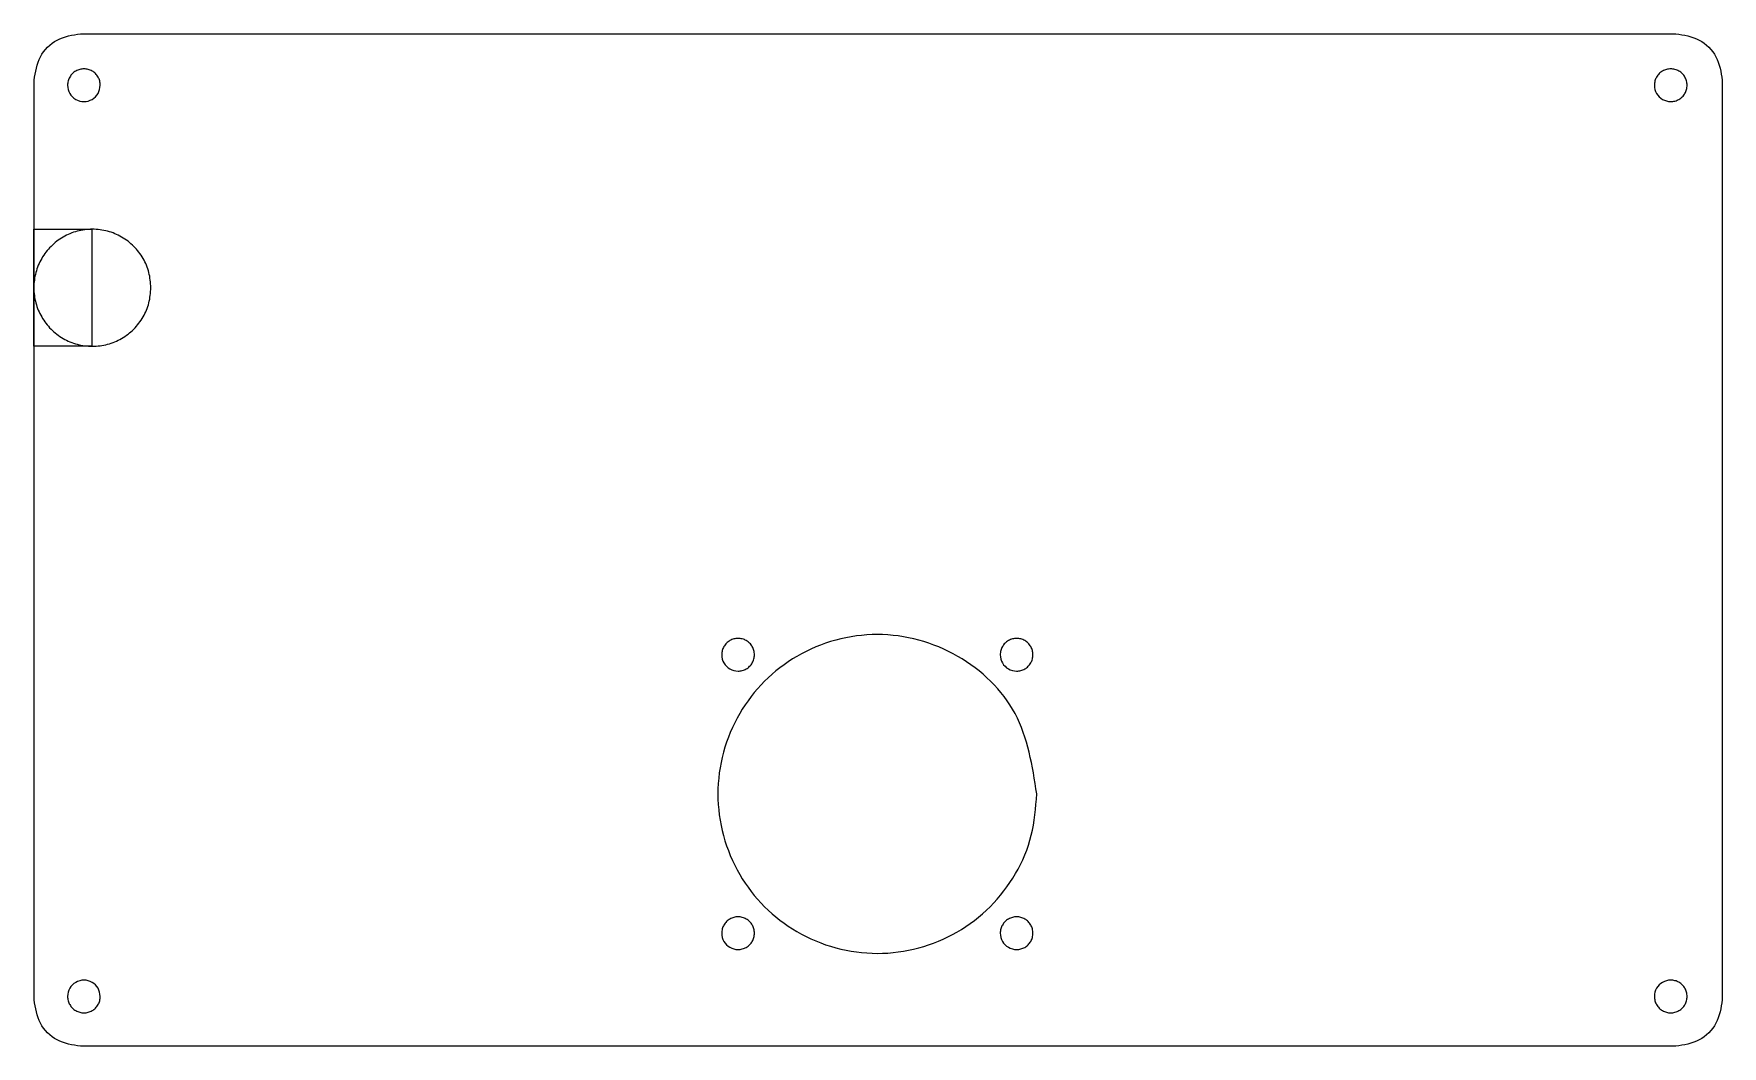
# Model space of a CAD drawing. Extents: x 10 to 210, y 10 to 130.
import ezdxf

# ---------------------------------------------------------------- set-up
doc = ezdxf.new("R2010")
doc.units = 0
doc.layers.add('Layer_1', color=7, linetype='CONTINUOUS')

msp = doc.modelspace()

# ---------------------------------------------------------------- linework, layer by layer
at = {"layer": 'Layer_1', "color": 7}
for p, q in [((15.600003, 130.099989), (204.600003, 130.099989)), ((15.600003, 130.099989), (15.600003, 130.099989)), ((10.1, 15.599995), (10.1, 124.599986)), ((210.100006, 124.599986), (210.100006, 15.599995)), ((17.937545, 123.999965), (17.937545, 123.999965)), ((205.937539, 123.999965), (205.937539, 123.999965)), ((10.055074, 106.944934), (16.944927, 106.944934)), ((10.055074, 93.055082), (10.055074, 106.944934)), ((16.944927, 106.944934), (16.944927, 93.055082)), ((23.934296, 100.000001), (23.934296, 100.000001)), ((16.944927, 93.055082), (10.055074, 93.055082)), ((95.437548, 56.49995), (95.437548, 56.49995)), ((128.43755, 56.49995), (128.43755, 56.49995)), ((128.890965, 39.999994), (128.890965, 39.999994)), ((95.437548, 23.499948), (95.437548, 23.499948)), ((128.43755, 23.499948), (128.43755, 23.499948)), ((17.937545, 15.99996), (17.937545, 15.99996)), ((205.937539, 15.99996), (205.937539, 15.99996)), ((204.600003, 10.1), (15.600003, 10.1))]:
    msp.add_line(p, q, dxfattribs=at)
for points, knots in [([(10.1, 124.599986), (10.250091, 125.56525), (10.545488, 127.465015), (12.734974, 129.654502), (14.634739, 129.949899), (15.600003, 130.099989)], [0, 0, 0, 0, 2.879228, 5.666697, 8.545925, 8.545925, 8.545925, 8.545925]), ([(204.600003, 130.099989), (205.565267, 129.949899), (207.465032, 129.654502), (209.654518, 127.465015), (209.949916, 125.56525), (210.100006, 124.599986)], [0, 0, 0, 0, 2.879228, 5.666697, 8.545926, 8.545926, 8.545926, 8.545926]), ([(17.937545, 123.999965), (17.88429, 123.658399), (17.77936, 122.985398), (17.00798, 122.244503), (16.001716, 121.96989), (14.985008, 122.244724), (14.244338, 122.984534), (14.016904, 123.832053), (14.107096, 124.507003), (14.302676, 124.979893), (14.614059, 125.385858), (15.020087, 125.697214), (15.492699, 125.892968), (15.999949, 125.959937), (16.507251, 125.892969), (16.979711, 125.697209), (17.386298, 125.385874), (17.695601, 124.979833), (17.898903, 124.507226), (17.924628, 124.16952), (17.937545, 123.999965)], [0, 0, 0, 0, 1.013084, 1.996121, 3.009206, 4.02229, 5.005327, 6.018411, 6.525623, 7.028637, 7.535849, 8.043061, 8.546075, 9.053287, 9.560499, 10.063513, 10.570725, 11.077937, 11.580951, 12.088163, 12.088163, 12.088163, 12.088163]), ([(205.937539, 123.999965), (205.924622, 123.83041), (205.898895, 123.492704), (205.695598, 123.020095), (205.386274, 122.614066), (204.979764, 122.302683), (204.507021, 122.107106), (203.832012, 122.016898), (202.9846, 122.24446), (202.244444, 122.984608), (202.016884, 123.832043), (202.107092, 124.507005), (202.302668, 124.979892), (202.614053, 125.385858), (203.02008, 125.697213), (203.492692, 125.892968), (203.999942, 125.959937), (204.507243, 125.89297), (204.979705, 125.69721), (205.386291, 125.385875), (205.695595, 124.979833), (205.898897, 124.507227), (205.924622, 124.16952), (205.937539, 123.999965)], [0, 0, 0, 0, 0.507212, 1.010226, 1.517437, 2.024649, 2.527663, 3.034875, 4.047959, 5.030995, 6.044079, 6.551291, 7.054305, 7.561516, 8.068728, 8.571742, 9.078954, 9.586166, 10.08918, 10.596392, 11.103604, 11.606619, 12.113831, 12.113831, 12.113831, 12.113831]), ([(23.934296, 100.000001), (23.88807, 99.393193), (23.796002, 98.184597), (23.068419, 96.493221), (21.961475, 95.040067), (20.506371, 93.925852), (18.815514, 93.225262), (16.999971, 92.985596), (15.184604, 93.225262), (13.493218, 93.925852), (12.040067, 95.040067), (10.925851, 96.493221), (10.225261, 98.184597), (9.985595, 100.000001), (10.225261, 101.815405), (10.925851, 103.506781), (12.040067, 104.959935), (13.493218, 106.07415), (15.184604, 106.774741), (16.999971, 107.014407), (18.815514, 106.774741), (20.506371, 106.07415), (21.961475, 104.959935), (23.068419, 103.506781), (23.796002, 101.815405), (23.88807, 100.60681), (23.934296, 100.000001)], [0, 0, 0, 0, 1.815225, 3.615427, 5.430652, 7.245876, 9.046079, 10.861304, 12.676528, 14.476731, 16.291956, 18.10718, 19.907383, 21.722607, 23.537832, 25.338035, 27.153259, 28.968484, 30.768686, 32.583911, 34.399135, 36.199338, 38.014563, 39.829787, 41.62999, 43.445215, 43.445215, 43.445215, 43.445215]), ([(128.890965, 39.999994), (128.76503, 38.34688), (128.514201, 35.05433), (126.532114, 30.446514), (123.516288, 26.487839), (119.552923, 23.451942), (114.943782, 21.545049), (108.362729, 20.665889), (100.099833, 22.881893), (92.886914, 30.108988), (90.206955, 39.999798), (92.885917, 49.89177), (100.103738, 57.115447), (110.017339, 59.792079), (119.827905, 57.115461), (127.34872, 49.891721), (128.37175, 43.33016), (128.890965, 39.999994)], [0, 0, 0, 0, 4.945182, 9.84944, 14.794622, 19.739803, 24.644062, 29.589243, 39.466559, 49.050917, 58.928232, 68.805547, 78.389903, 88.267218, 98.144534, 107.728891, 117.606207, 117.606207, 117.606207, 117.606207]), ([(95.437548, 56.49995), (95.424631, 56.330395), (95.398904, 55.992689), (95.195607, 55.52008), (94.886284, 55.114052), (94.479773, 54.802668), (94.00703, 54.607092), (93.332021, 54.516883), (92.484609, 54.744445), (91.744453, 55.484594), (91.516893, 56.332029), (91.607101, 57.00699), (91.802678, 57.479877), (92.114062, 57.885843), (92.520089, 58.197199), (92.992701, 58.392953), (93.499951, 58.459923), (94.007253, 58.392955), (94.479714, 58.197195), (94.886301, 57.88586), (95.195604, 57.479818), (95.398906, 57.007212), (95.424632, 56.669505), (95.437548, 56.49995)], [0, 0, 0, 0, 0.507212, 1.010226, 1.517437, 2.024649, 2.527663, 3.034875, 4.047959, 5.030995, 6.044079, 6.551291, 7.054305, 7.561516, 8.068728, 8.571742, 9.078954, 9.586166, 10.08918, 10.596392, 11.103604, 11.606619, 12.113831, 12.113831, 12.113831, 12.113831]), ([(128.43755, 56.49995), (128.424633, 56.330395), (128.398906, 55.992689), (128.195609, 55.52008), (127.886285, 55.114052), (127.479775, 54.802668), (127.007032, 54.607092), (126.332023, 54.516883), (125.484611, 54.744445), (124.744455, 55.484594), (124.516895, 56.332029), (124.607103, 57.00699), (124.80268, 57.479877), (125.114064, 57.885843), (125.520091, 58.197199), (125.992703, 58.392953), (126.499953, 58.459923), (127.007255, 58.392955), (127.479716, 58.197195), (127.886302, 57.88586), (128.195606, 57.479818), (128.398908, 57.007212), (128.424633, 56.669505), (128.43755, 56.49995)], [0, 0, 0, 0, 0.507212, 1.010226, 1.517437, 2.024649, 2.527663, 3.034875, 4.047959, 5.030995, 6.044079, 6.551291, 7.054305, 7.561516, 8.068728, 8.571742, 9.078954, 9.586166, 10.08918, 10.596392, 11.103604, 11.606619, 12.113831, 12.113831, 12.113831, 12.113831]), ([(95.437548, 23.499948), (95.424631, 23.330394), (95.398904, 22.992687), (95.195607, 22.520078), (94.886284, 22.11405), (94.479773, 21.802666), (94.00703, 21.60709), (93.332021, 21.516881), (92.484609, 21.744443), (91.744453, 22.484592), (91.516893, 23.332027), (91.607101, 24.006988), (91.802678, 24.479875), (92.114062, 24.885841), (92.520089, 25.197197), (92.992701, 25.392952), (93.499951, 25.459921), (94.007253, 25.392953), (94.479714, 25.197194), (94.886301, 24.885859), (95.195604, 24.479817), (95.398906, 24.00721), (95.424632, 23.669503), (95.437548, 23.499948)], [0, 0, 0, 0, 0.507212, 1.010226, 1.517437, 2.024649, 2.527663, 3.034875, 4.047959, 5.030995, 6.044079, 6.551291, 7.054305, 7.561516, 8.068728, 8.571742, 9.078954, 9.586166, 10.08918, 10.596392, 11.103604, 11.606619, 12.113831, 12.113831, 12.113831, 12.113831]), ([(128.43755, 23.499948), (128.424633, 23.330394), (128.398906, 22.992687), (128.195609, 22.520078), (127.886285, 22.11405), (127.479775, 21.802666), (127.007032, 21.60709), (126.332023, 21.516881), (125.484611, 21.744443), (124.744455, 22.484592), (124.516895, 23.332027), (124.607103, 24.006988), (124.80268, 24.479875), (125.114064, 24.885841), (125.520091, 25.197197), (125.992703, 25.392952), (126.499953, 25.459921), (127.007255, 25.392953), (127.479716, 25.197194), (127.886302, 24.885859), (128.195606, 24.479817), (128.398908, 24.00721), (128.424633, 23.669503), (128.43755, 23.499948)], [0, 0, 0, 0, 0.507212, 1.010226, 1.517437, 2.024649, 2.527663, 3.034875, 4.047959, 5.030995, 6.044079, 6.551291, 7.054305, 7.561516, 8.068728, 8.571742, 9.078954, 9.586166, 10.08918, 10.596392, 11.103604, 11.606619, 12.113831, 12.113831, 12.113831, 12.113831]), ([(17.937545, 15.99996), (17.924628, 15.830405), (17.898903, 15.492698), (17.695601, 15.020092), (17.386298, 14.614051), (16.979711, 14.302715), (16.507251, 14.106956), (15.999949, 14.039988), (15.492699, 14.106957), (15.020087, 14.302711), (14.614059, 14.614067), (14.302676, 15.020032), (14.107096, 15.492922), (14.016904, 16.167872), (14.244338, 17.015391), (14.985008, 17.755201), (16.001716, 18.030035), (17.00798, 17.755422), (17.77936, 17.014527), (17.88429, 16.341526), (17.937545, 15.99996)], [0, 0, 0, 0, 0.507212, 1.010226, 1.517438, 2.02465, 2.527664, 3.034876, 3.542088, 4.045102, 4.552314, 5.059526, 5.56254, 6.069752, 7.082836, 8.065873, 9.078957, 10.092042, 11.075078, 12.088163, 12.088163, 12.088163, 12.088163]), ([(205.937539, 15.99996), (205.924622, 15.830405), (205.898897, 15.492698), (205.695595, 15.020092), (205.386291, 14.61405), (204.979705, 14.302715), (204.507243, 14.106955), (203.999942, 14.039988), (203.492692, 14.106957), (203.02008, 14.302712), (202.614053, 14.614067), (202.302668, 15.020033), (202.107092, 15.49292), (202.016884, 16.167881), (202.244444, 17.015317), (202.9846, 17.755465), (203.832012, 17.983027), (204.507021, 17.892819), (204.979764, 17.697242), (205.386274, 17.385858), (205.695598, 16.97983), (205.898895, 16.507221), (205.924622, 16.169515), (205.937539, 15.99996)], [0, 0, 0, 0, 0.507212, 1.010227, 1.517439, 2.024651, 2.527665, 3.034877, 3.542089, 4.045103, 4.552315, 5.059526, 5.56254, 6.069752, 7.082836, 8.065872, 9.078956, 9.586168, 10.089182, 10.596394, 11.103605, 11.606619, 12.113831, 12.113831, 12.113831, 12.113831]), ([(15.600003, 10.1), (14.63474, 10.25009), (12.734975, 10.545485), (10.545487, 12.734967), (10.25009, 14.634731), (10.1, 15.599995)], [0, 0, 0, 0, 2.879228, 5.666693, 8.545921, 8.545921, 8.545921, 8.545921]), ([(210.100006, 15.599995), (209.949916, 14.634731), (209.654519, 12.734967), (207.465031, 10.545485), (205.565266, 10.25009), (204.600003, 10.1)], [0, 0, 0, 0, 2.879227, 5.666693, 8.545921, 8.545921, 8.545921, 8.545921])]:
    msp.add_open_spline(points, degree=3, knots=knots, dxfattribs=at)

doc.saveas('drawing.dxf')
